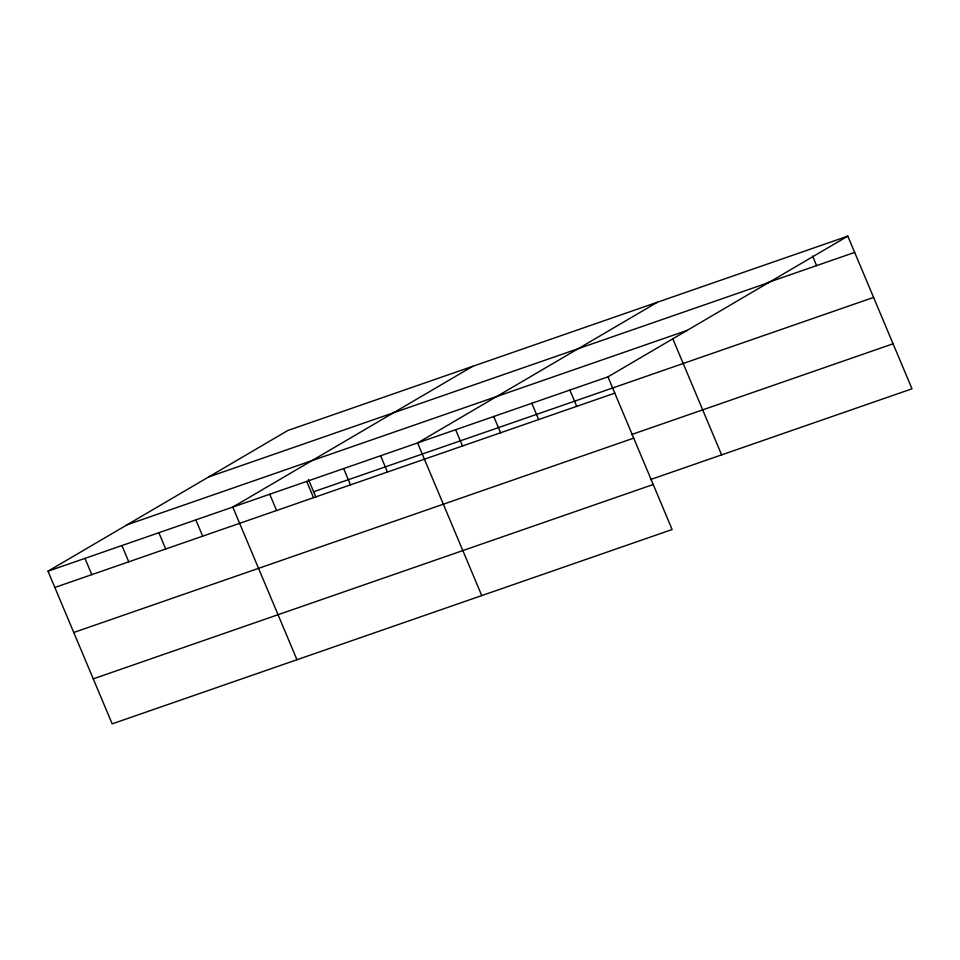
<?xml version="1.0" encoding="UTF-8"?>
<svg xmlns="http://www.w3.org/2000/svg" width="960" height="960" viewBox="0 0 960 960"><rect width="100%" height="100%" fill="white"/><g stroke="black" fill="none" stroke-linecap="round" stroke-linejoin="round"><path stroke-width="1.44" d="M847.824 236.136L607.956 376.86L672.132 529.524L112.176 723.864L48 571.2L287.868 430.476L847.824 236.136L912 388.8L650.436 479.58M472.656 366.348L232.788 507.072L296.964 659.736M657.444 302.208L417.576 442.932L481.752 595.596M767.232 282.756L854.664 252.408M208.716 476.916L768.672 282.576M127.152 524.76L687.12 330.42M48 571.2L607.956 376.86M313.632 491.76L873.588 297.42M54.84 587.472L614.796 393.132M631.512 434.568L893.076 343.788M73.764 632.484L633.72 438.132M93.252 678.852L653.208 484.512M812.604 256.128L816.588 265.62M672.876 338.94L721.608 454.872M569.88 390.072L576.72 406.344M531.804 403.284L538.644 419.556M493.728 416.496L500.712 433.08M455.652 429.72L462.492 445.992M380.616 455.76L387.456 472.032M343.656 468.588L350.496 484.86M308.472 479.484L315.924 497.22M306.696 481.416L313.536 497.688M269.748 494.244L276.588 510.516M195.828 519.888L202.668 536.172M158.868 532.716L165.708 548.988M121.92 545.544L128.76 561.816M84.96 558.372L91.8 574.644"/></g></svg>
